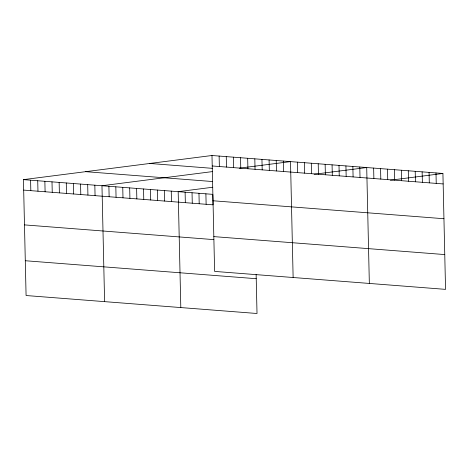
<?xml version="1.0" encoding="UTF-8"?>
<svg xmlns="http://www.w3.org/2000/svg" width="469" height="469" viewBox="0 0 469 469"><rect width="100%" height="100%" fill="white"/><g stroke="black" fill="none" stroke-linecap="round" stroke-linejoin="round"><path stroke-width="0.7" d="M256.133 274.564L257.018 313.497L26.082 295.529L23.45 179.633L211.982 155.503L442.918 173.471L445.55 289.367L214.614 271.404L211.982 155.503M212.615 171.578L101.966 185.736L104.599 301.637M239.348 168.16L290.504 161.612L293.131 277.513M212.744 187.242L178.179 191.669L180.805 307.564M314.171 174.263L366.711 167.539L369.343 283.44M390.384 180.19L442.918 173.471M212.223 165.967L443.158 183.936M149.769 163.464L212.58 168.353M85.669 171.672L212.68 181.55M23.45 179.633L212.82 194.359L213.055 204.83L23.69 190.097M213.008 200.761L443.95 218.73M213.823 236.611L444.759 254.573M24.476 224.891L213.846 239.618M25.291 260.735L256.226 278.703M435.994 172.932L436.229 183.397M429.065 172.393L429.299 182.857M422.135 171.853L422.376 182.318M415.206 171.314L415.446 181.779M408.282 170.775L408.517 181.239M401.353 170.235L401.587 180.7M394.423 169.696L394.664 180.16M387.494 169.157L387.734 179.621M380.564 168.617L380.805 179.082M373.641 168.078L373.875 178.548M359.782 167.005L360.022 177.47M352.852 166.466L353.093 176.93M345.929 165.926L346.163 176.391M338.999 165.387L339.234 175.852M332.07 164.848L332.31 175.312M325.14 164.308L325.38 174.773M318.216 163.769L318.451 174.234M311.287 163.23L311.522 173.694M304.358 162.69L304.598 173.155M297.428 162.151L297.668 172.615M283.364 161.055L283.598 171.525M276.223 160.504L276.464 170.968M269.089 159.947L269.323 170.411M261.948 159.39L262.189 169.854M254.814 158.839L255.048 169.303M247.673 158.282L247.913 168.746M240.533 157.725L240.773 168.189M233.398 157.168L233.632 167.638M226.257 156.617L226.498 167.081M219.123 156.06L219.357 166.524M205.891 193.82L206.126 204.291M198.962 193.287L199.202 203.751M192.032 192.747L192.272 203.212M185.108 192.208L185.343 202.672M171.249 191.129L171.49 201.594M164.32 190.59L164.56 201.054M157.391 190.051L157.631 200.515M150.467 189.511L150.701 199.976M143.537 188.972L143.772 199.436M136.608 188.432L136.848 198.897M129.679 187.893L129.919 198.358M122.755 187.354L122.989 197.818M115.825 186.814L116.06 197.285M108.896 186.275L109.136 196.746M94.832 185.185L95.066 195.649M87.691 184.628L87.932 195.092M80.557 184.071L80.791 194.535M73.416 183.52L73.656 193.984M66.276 182.963L66.516 193.427M59.141 182.406L59.375 192.87M52 181.849L52.241 192.319M44.866 181.298L45.1 191.762M37.725 180.741L37.966 191.205M30.591 180.184L30.825 190.649"/></g></svg>
